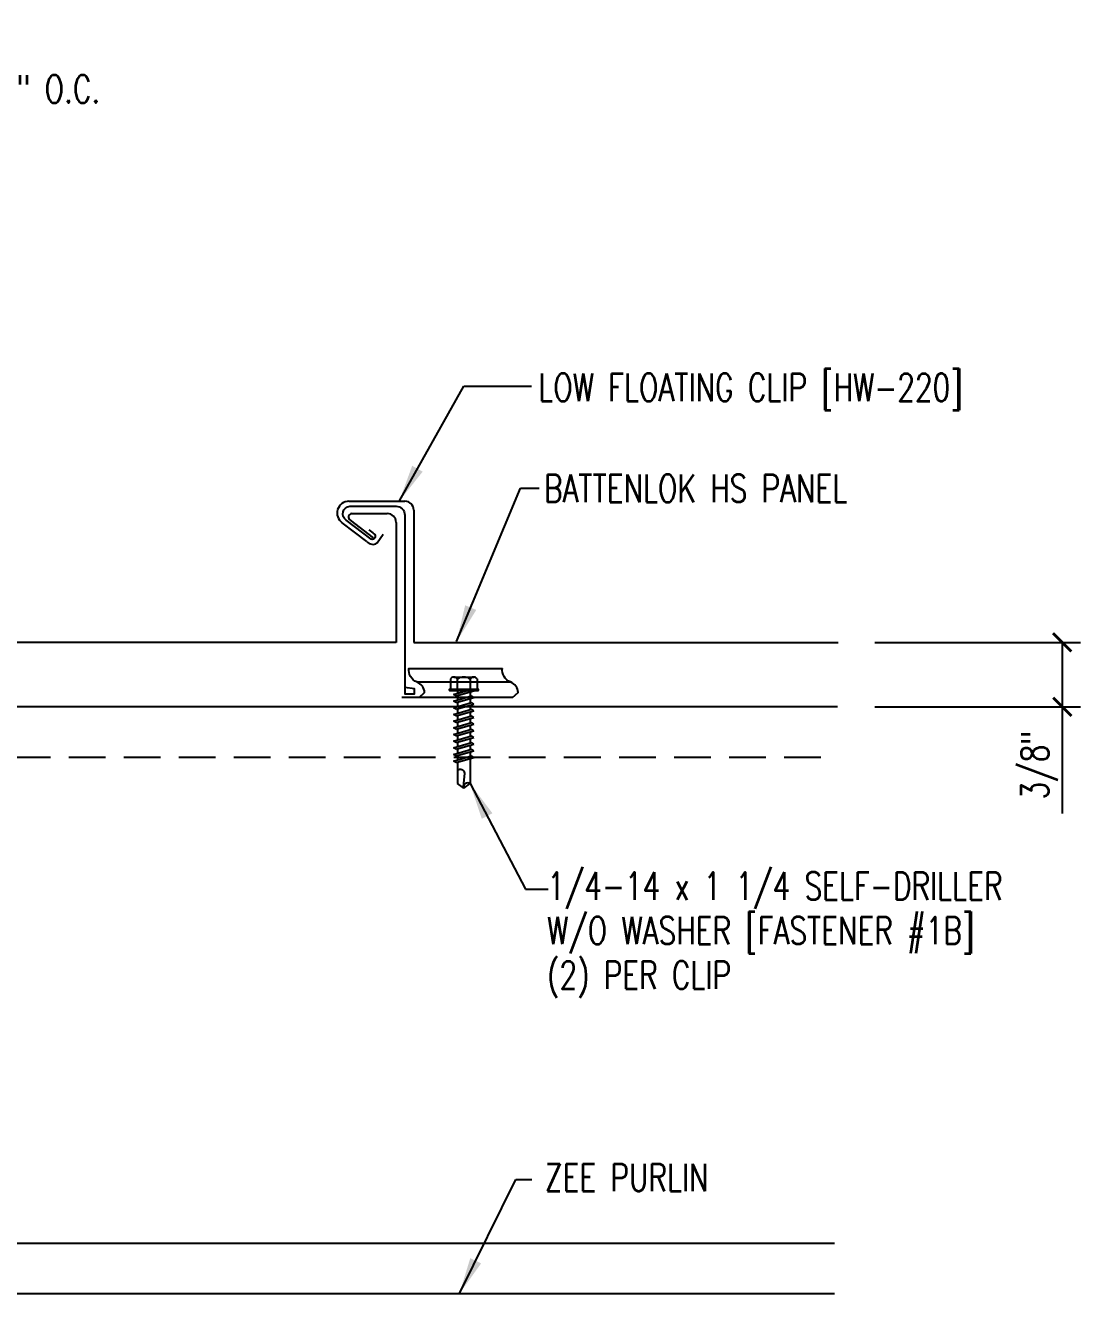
# Model space of a CAD drawing. Header units: inches. Extents: x 3.6 to 46.2, y 11.3 to 39.3.
# Drawn here: x 31.78 to 46.16, y 19.97 to 37.26 of the extents above; entities that cross this region are included whole.
import ezdxf

# ---------------------------------------------------------------- set-up
doc = ezdxf.new("R2010")
doc.units = ezdxf.units.IN
doc.header["$MEASUREMENT"] = 0
doc.linetypes.add('HIDDEN', pattern=[0.375, 0.25, -0.125])
for name, color, linetype in [('clip', 5, 'Continuous'), ('DIM', 2, 'Continuous'), ('FASTENER', 9, 'Continuous'), ('PANEL', 11, 'Continuous'), ('STLA', 10, 'Continuous'), ('TEXT', 2, 'Continuous')]:
    doc.layers.add(name, color=color, linetype=linetype)
doc.styles.add('TEXT1', font='ROMANS.shx', dxfattribs={"width": 0.75, "height": 0.375})
doc.dimstyles.new('DETAIL$7', dxfattribs={"dimscale": 4, "dimtxt": 0.375, "dimasz": 0.125, "dimexe": 0.0625, "dimexo": 0.125, "dimgap": 0.0625, "dimtad": 1, "dimdec": 4, "dimzin": 3, "dimdsep": 46, "dimlunit": 4, "dimtxsty": 'TEXT1', "dimblk": 'ARCHTICK', "dimcen": 0.0625, "dimclrd": 7, "dimclre": 7, "dimclrt": 2, "dimadec": 0, "dimazin": 0, "dimtfac": 0.59375, "dimtdec": 4, "dimtmove": 2, "dimatfit": 3, "dimfxl": 0, "dimfrac": 2, "dimtolj": 1, "dimtzin": 3, "dimarcsym": 0})

# ---------------------------------------------------------------- blocks, each defined once
blk = doc.blocks.new('FD-F4')
at = {"layer": 'TEXT', "style": 'TEXT1', "width": 0.75}
for s, p in [('1/4-14 x 7/8 LONG-LIFE LAPTEK', (0.0047, -0.0408)), ('W/WASHER [FASTENER #4]', (0.0047, -0.1926))]:
    blk.add_text(s, height=0.09375, dxfattribs=at).set_placement(p)
blk.add_attdef('(QUANTITY)', (1.4847, -0.1926), '', height=0.0938, dxfattribs=at)
at = {"layer": 'TEXT', "style": 'TEXT1', "flags": 1}
for tag, p in [('Color', (0.0624, -0.4349)), ('Calc', (0.0624, -0.4349)), ('Opt1', (0.0624, -0.4349)), ('Opt2', (0.0624, -0.4349)), ('Opt3', (0.0624, -0.4349)), ('Description', (0.0624, -0.4349)), ('Multiple', (0.0624, -0.4349)), ('Part', (0.0624, -0.4349)), ('Spare1', (0.0624, -0.6224)), ('Spare2', (0.0624, -0.6224)), ('Spare3', (0.0624, -0.6224)), ('Spare4', (0.0624, -0.6224)), ('Spare5', (0.0624, -0.6224)), ('Spare6', (0.0624, -0.6224)), ('Spare7', (0.0624, -0.6224)), ('Spare8', (0.0624, -0.6224)), ('Spare9', (0.0624, -0.6224)), ('Spare10', (0.0624, -0.6224))]:
    blk.add_attdef(tag, p, '', height=0.0938, dxfattribs=at)
blk = doc.blocks.new('sd21')
at = {"layer": 'FASTENER'}
for p, q in [((-0.181, 0.194), (-0.181, 0.055)), ((-0.135, 0.22), (0.135, 0.22)), ((-0.089, 0.194), (-0.089, 0.055)), ((0.089, 0.194), (0.089, 0.055)), ((0.181, 0.194), (0.181, 0.055)), ((-0.193, 0.055), (0.193, 0.055)), ((-0.193, 0.037), (0.193, 0.037)), ((-0.181, 0.055), (0.181, 0.055)), ((-0.139, -0.016), (0.046, 0.037)), ((-0.104, -0.036), (0.139, 0.033)), ((-0.086, 0.037), (0.086, 0.037)), ((-0.086, 0.037), (-0.086, -0.001)), ((0.086, 0.037), (0.133, 0.037)), ((0.086, 0.018), (0.086, -0.042)), ((0.139, 0.033), (0.133, 0.037)), ((-0.104, -0.036), (-0.139, -0.016)), ((-0.139, -0.107), (0.104, -0.038)), ((-0.104, -0.127), (-0.139, -0.107)), ((-0.139, -0.198), (0.104, -0.128)), ((-0.104, -0.127), (0.139, -0.058)), ((-0.104, -0.218), (0.139, -0.149)), ((-0.086, -0.031), (-0.086, -0.092)), ((-0.086, -0.122), (-0.086, -0.183)), ((0.086, -0.073), (0.086, -0.133)), ((0.086, -0.164), (0.086, -0.224)), ((0.139, -0.058), (0.104, -0.038)), ((0.139, -0.149), (0.104, -0.128)), ((-0.104, -0.218), (-0.139, -0.198)), ((-0.139, -0.289), (0.104, -0.219)), ((-0.104, -0.309), (-0.139, -0.289)), ((-0.139, -0.38), (0.104, -0.31)), ((-0.104, -0.309), (0.139, -0.239)), ((-0.104, -0.4), (0.139, -0.33)), ((-0.086, -0.213), (-0.086, -0.274)), ((-0.086, -0.304), (-0.086, -0.364)), ((0.086, -0.255), (0.086, -0.315)), ((0.086, -0.345), (0.086, -0.406)), ((0.139, -0.239), (0.104, -0.219)), ((0.139, -0.33), (0.104, -0.31)), ((-0.104, -0.4), (-0.139, -0.38)), ((-0.139, -0.47), (0.104, -0.401)), ((-0.104, -0.491), (-0.139, -0.47)), ((-0.139, -0.561), (0.104, -0.492)), ((-0.104, -0.491), (0.139, -0.421)), ((-0.104, -0.581), (0.139, -0.512)), ((-0.086, -0.395), (-0.086, -0.455)), ((-0.086, -0.486), (-0.086, -0.546)), ((0.086, -0.436), (0.086, -0.497)), ((0.139, -0.421), (0.104, -0.401)), ((0.139, -0.512), (0.104, -0.492)), ((-0.104, -0.581), (-0.139, -0.561)), ((-0.139, -0.652), (0.104, -0.583)), ((-0.104, -0.672), (-0.139, -0.652)), ((-0.139, -0.743), (0.104, -0.674)), ((-0.104, -0.672), (0.139, -0.603)), ((-0.086, -0.577), (-0.086, -0.637)), ((-0.086, -0.667), (-0.086, -0.728)), ((0.086, -0.527), (0.086, -0.588)), ((0.086, -0.618), (0.086, -0.679)), ((0.139, -0.603), (0.104, -0.583)), ((0.139, -0.694), (0.104, -0.674)), ((-0.104, -0.763), (-0.139, -0.743)), ((-0.139, -0.834), (0.104, -0.765)), ((-0.104, -0.854), (-0.139, -0.834)), ((-0.139, -0.925), (0.104, -0.856)), ((-0.104, -0.763), (0.139, -0.694)), ((-0.104, -0.854), (0.139, -0.785)), ((-0.086, -0.758), (-0.086, -0.819)), ((-0.086, -0.849), (-0.086, -0.91)), ((0.086, -0.709), (0.086, -0.77)), ((0.086, -0.8), (0.086, -0.861)), ((0.139, -0.785), (0.104, -0.765)), ((0.139, -0.876), (0.104, -0.856)), ((-0.104, -0.945), (-0.139, -0.925)), ((-0.104, -0.945), (0.139, -0.876)), ((-0.086, -0.94), (-0.086, -1.232)), ((0.086, -0.891), (0.086, -1.232)), ((-0.002, -1.277), (0.014, -1.091)), ((0, -1.293), (-0.086, -1.232)), ((0, -1.293), (0.086, -1.232))]:
    blk.add_line(p, q, dxfattribs=at)
for centre, radius, start, end in [((-0.135, 0.168), 0.0527, 29.8754, 150.1246), ((0, 0.056), 0.164, 56.9974, 123.0026), ((0.135, 0.168), 0.0527, 29.8754, 150.1246), ((-0.193, 0.046), 0.00894, 90, 270), ((0.193, 0.046), 0.00894, 270, 90), ((-0.046, -1.102), 0.0615, 11.1445, 130.906), ((0.054, -1.278), 0.0563, 55.4585, 194.8454)]:
    blk.add_arc(centre, radius, start, end, dxfattribs=at)
blk = doc.blocks.new('_ArchTick')
at = {"color": 0, "linetype": 'ByBlock', "const_width": 0.15}
blk.add_lwpolyline([(-0.5, -0.5), (0.5, 0.5)], dxfattribs=at)

msp = doc.modelspace()

# ---------------------------------------------------------------- linework, layer by layer
at = {"layer": 'clip'}
msp.add_line((37.114, 28.311), (38.388, 28.311), dxfattribs=at)
for points in [[(36.46, 30.383, 0.016575), (36.528, 30.332, -0.884323), (36.488, 30.257), (36.148, 30.515, -0.709007), (36.2, 30.706), (36.83, 30.706, -0.429332), (36.947, 30.586), (36.947, 28.151), (37.079, 28.151), (37.079, 28.217), (36.947, 28.234)], [(37.145, 28.098), (37.218, 28.166, 0.297813), (37.114, 28.311, -0.344696), (37.004, 28.497), (38.278, 28.497)], [(38.418, 28.098), (38.492, 28.166, 0.297813), (38.388, 28.311, -0.344696), (38.278, 28.497)]]:
    msp.add_lwpolyline(points, format="xyb", dxfattribs=at)
msp.add_lwpolyline([(38.418, 28.098), (36.91, 28.098)], dxfattribs=at)
at = {"layer": 'DIM', "color": 7}
for p, q in [((43.356, 28.851), (46.159, 28.851)), ((45.909, 28.851), (45.909, 27.973)), ((43.356, 27.973), (46.159, 27.973)), ((45.909, 27.973), (45.909, 26.516))]:
    msp.add_line(p, q, dxfattribs=at)
at = {"layer": 'PANEL'}
for p, q in [((36.187, 30.774), (36.95, 30.774)), ((36.226, 30.607), (36.71, 30.607)), ((37.07, 30.654), (37.07, 28.851)), ((36.432, 30.225), (36.095, 30.481)), ((36.52, 30.277), (36.207, 30.516)), ((36.83, 30.487), (36.83, 28.851)), ((36.654, 30.322), (36.571, 30.205)), ((36.83, 28.851), (20.949, 28.851)), ((37.07, 28.851), (42.856, 28.851))]:
    msp.add_line(p, q, dxfattribs=at)
for centre, radius, start, end in [((36.187, 30.613), 0.161, 90, 235.3071), ((36.95, 30.654), 0.12, 360, 90), ((36.228, 30.559), 0.0476, 91.9913, 244.6439), ((36.71, 30.487), 0.12, 0, 90), ((36.512, 30.287), 0.1, 217.5592, 305.985)]:
    msp.add_arc(centre, radius, start, end, dxfattribs=at)
at = {"layer": 'STLA', "linetype": 'HIDDEN', "ltscale": 2}
msp.add_line((17.368, 27.284), (42.847, 27.284), dxfattribs=at)
at = {"layer": 'STLA'}
msp.add_line((17.368, 20.663), (42.805, 20.663), dxfattribs=at)
for points in [[(42.847, 27.973), (17.368, 27.973)], [(17.368, 19.973), (42.805, 19.973)]]:
    msp.add_lwpolyline(points, dxfattribs=at)

# ---------------------------------------------------------------- block references
at = {"layer": 'DIM', "color": 7, "xscale": 0.25, "yscale": 0.25, "zscale": 0.25}
for p, rotation in [((45.909, 28.851), 90), ((45.909, 27.973), 270)]:
    msp.add_blockref('_ArchTick', p, dxfattribs=dict(at, rotation=rotation))
at = {"layer": 'FASTENER'}
msp.add_blockref('sd21', (37.752, 28.158), dxfattribs=at)
at = {"layer": 'TEXT', "xscale": 4, "yscale": 4, "zscale": 4}
msp.add_blockref('FD-F4', (24.954, 36.978), dxfattribs=at).add_auto_attribs({'(QUANTITY)': '@ 6" O.C.'})

# ---------------------------------------------------------------- texts
at = {"layer": 'DIM', "color": 2, "insert": (45.598, 27.18), "char_height": 0.375, "attachment_point": 5, "rotation": 90, "style": 'TEXT1'}
msp.add_mtext('\\A1;3/8"', dxfattribs=at)
at = {"layer": 'TEXT', "style": 'TEXT1', "width": 0.75}
for s, p in [('LOW FLOATING CLIP [HW-220]', (38.766, 32.139)), ('BATTENLOK HS PANEL', (38.844, 30.763)), ('1/4-14 x 1 1/4 SELF-DRILLER', (38.887, 25.343)), ('W/O WASHER [FASTENER #1B]', (38.887, 24.736)), ('(2) PER CLIP', (38.887, 24.129)), ('ZEE PURLIN', (38.858, 21.369))]:
    msp.add_text(s, height=0.375, dxfattribs=at).set_placement(p)

# ---------------------------------------------------------------- leaders
for points in [[(36.876, 30.782), (37.751, 32.343), (38.676, 32.343)], [(37.655, 28.863), (38.523, 30.951), (38.781, 30.951)], [(37.838, 26.926), (38.592, 25.486), (38.901, 25.486)], [(37.693, 19.973), (38.462, 21.531), (38.68, 21.531)]]:
    msp.add_leader(points, dimstyle='DETAIL$7')

doc.saveas('drawing.dxf')
